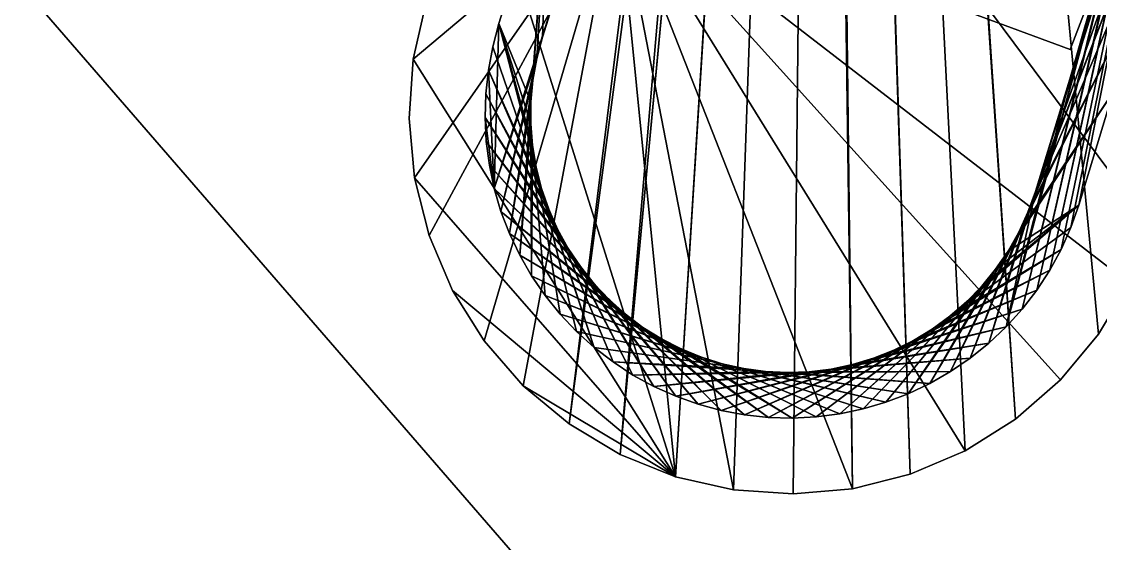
# Model space of a CAD drawing. Extents: x 0 to 258, y 0 to 209.
# Drawn here: x 183.15 to 200.9, y 102.61 to 111.2 of the extents above; entities that cross this region are included whole.
import ezdxf

# ---------------------------------------------------------------- set-up
doc = ezdxf.new("R2010")
doc.units = 0
doc.header["$MEASUREMENT"] = 0
doc.layers.add('STAIRDATA', color=21, linetype='CONTINUOUS')

msp = doc.modelspace()

# ---------------------------------------------------------------- linework, layer by layer
at = {"layer": 'STAIRDATA'}
for points in [[(257.677, 208.677, 0.00394), (0, 208.677, 0.00394), (0, 25.75, 0.00394), (257.677, 25.75, 0.00394)], [(257.677, 25.75), (0, 25.75), (0, 208.677), (257.677, 208.677)], [(257.677, 208.677, 121.53937), (170.38016, 106.09388, 121.53937), (173.81766, 110.59051, 121.53937)], [(170.38016, 106.09388, 121.53937), (257.677, 208.677, 121.53937), (257.677, 25.75, 121.53937)], [(257.677, 208.677, 121.53937), (173.81766, 110.59051, 121.53937), (178.30701, 117.37, 121.53937)], [(257.677, 25.75, 138.28937), (257.677, 208.677, 138.28937), (178.30701, 165.37, 138.28937), (178.30701, 117.37, 138.28937)], [(195.8728, 158.81696, 7.72386), (199.50299, 104.65658, 7.72386), (200.24185, 105.30151, 7.72386), (200.87073, 106.05408, 7.72386)], [(195.8728, 158.81696, 7.72386), (200.87073, 106.05408, 7.72386), (201.37413, 106.89577, 7.72386), (201.73965, 107.80584, 7.72386)], [(195.8728, 158.81696, 7.72386), (201.73965, 107.80584, 7.72386), (202.97229, 111.99064, 7.72386), (204.06244, 116.21479, 7.72386)], [(199.50299, 104.65658, 7.72386), (195.8728, 158.81696, 7.72386), (196.15633, 153.75308, 7.72386)], [(197.77036, 103.75011, 7.72386), (196.15633, 153.75308, 7.72386), (196.28737, 148.68298, 7.72386)], [(196.15633, 153.75308, 7.72386), (198.67235, 104.13516, 7.72386), (199.50299, 104.65658, 7.72386)], [(196.15633, 153.75308, 7.72386), (197.77036, 103.75011, 7.72386), (198.67235, 104.13516, 7.72386)], [(187.83221, 118.27033, 145.55646), (204.66522, 151.7343, 145.55646), (171.98721, 111.48164, 145.55646), (174.17593, 109.78431, 145.55646)], [(207.53923, 150.836, 6.66386), (202.97229, 111.99064, 6.66386), (201.73965, 107.80584, 6.66386), (193.87408, 118.38833, 6.66386)], [(196.81923, 103.51091, 7.72386), (196.28737, 148.68298, 7.72386), (196.26579, 143.61122, 7.72386)], [(196.28737, 148.68298, 7.72386), (196.81923, 103.51091, 7.72386), (197.77036, 103.75011, 7.72386)], [(194.86392, 103.48986, 7.72386), (195.84241, 103.42344, 7.72386), (196.26579, 143.61122, 7.72386), (196.0916, 138.54242, 7.72386)], [(196.26579, 143.61122, 7.72386), (195.84241, 103.42344, 7.72386), (196.81923, 103.51091, 7.72386)], [(177.0314, 106.6776, 144.49646), (174.44971, 118.94193, 144.49646), (200.25696, 140.00122, 144.49646)], [(200.25696, 140.00122, 144.49646), (177.09273, 106.17326, 144.49646), (177.0314, 106.6776, 144.49646)], [(200.25696, 140.00122, 144.49646), (179.95697, 108.51952, 144.49646), (177.10638, 105.46269, 144.49646), (177.09273, 106.17326, 144.49646)], [(200.25696, 140.00122, 144.49646), (185.32327, 114.9274, 144.49646), (182.69708, 111.67576, 144.49646), (179.95697, 108.51952, 144.49646)], [(193.90787, 103.70853, 7.72386), (196.0916, 138.54242, 7.72386), (195.76497, 133.48114, 7.72386)], [(196.0916, 138.54242, 7.72386), (193.90787, 103.70853, 7.72386), (194.86392, 103.48986, 7.72386)], [(192.99779, 104.07406, 7.72386), (195.76497, 133.48114, 7.72386), (195.28619, 128.43199, 7.72386)], [(195.76497, 133.48114, 7.72386), (192.99779, 104.07406, 7.72386), (193.90787, 103.70853, 7.72386)], [(192.99779, 104.07406, 7.72386), (195.28619, 128.43199, 7.72386), (194.65572, 123.39954, 7.72386)], [(192.1561, 104.57746, 7.72386), (194.65572, 123.39954, 7.72386), (193.87408, 118.38833, 7.72386)], [(194.65572, 123.39954, 7.72386), (192.1561, 104.57746, 7.72386), (192.99779, 104.07406, 7.72386)], [(204.27562, 123.25687, 0.04331), (200.39494, 110.25419, 0.04331), (200.93056, 112.11341, 0.04331)], [(200.39494, 110.25419, 0.04331), (204.27562, 123.25687, 0.04331), (203.9104, 121.34885, 0.04331)], [(179.64029, 110.04179, 144.49646), (187.65755, 121.48838, 144.49646), (186.59076, 119.96983, 144.49646)], [(187.65755, 121.48838, 144.49646), (179.64029, 110.04179, 144.49646), (180.88953, 111.47581, 144.49646)], [(200.25432, 107.45123, 6.66386), (200.41484, 107.80952, 6.66386), (203.17979, 121.5202, 6.66386), (202.78749, 119.62554, 6.66386)], [(203.17979, 121.5202, 6.66386), (200.41484, 107.80952, 6.66386), (200.54675, 108.17929, 6.66386)], [(203.17979, 121.5202, 6.66386), (200.54675, 108.17929, 6.66386), (201.11299, 110.0376, 6.66386)], [(203.9104, 121.34885, 0.04331), (199.83099, 108.40336, 0.04331), (200.39494, 110.25419, 0.04331)], [(199.83099, 108.40336, 0.04331), (203.9104, 121.34885, 0.04331), (203.51616, 119.44661, 0.04331), (203.09299, 117.5506, 0.04331)], [(187.87781, 120.49113, 138.2933), (186.77504, 118.94164, 138.2933), (178.46043, 109.84641, 138.2933), (179.69084, 111.23572, 138.2933)], [(178.36777, 108.62836, 144.49646), (186.59076, 119.96983, 144.49646), (185.49971, 118.46859, 144.49646)], [(186.59076, 119.96983, 144.49646), (178.36777, 108.62836, 144.49646), (179.64029, 110.04179, 144.49646)], [(200.06619, 107.10664, 6.66386), (202.78749, 119.62554, 6.66386), (202.36632, 117.7371, 6.66386)], [(202.78749, 119.62554, 6.66386), (200.06619, 107.10664, 6.66386), (200.25432, 107.45123, 6.66386)], [(186.77504, 118.94164, 138.2933), (178.36777, 108.62836, 138.2933), (177.07231, 107.23595, 138.2933), (177.20789, 108.47704, 138.2933)], [(186.77504, 118.94164, 138.2933), (177.20789, 108.47704, 138.2933), (178.46043, 109.84641, 138.2933)], [(186.77504, 118.94164, 138.2933), (180.88953, 111.47581, 138.2933), (179.64029, 110.04179, 138.2933), (178.36777, 108.62836, 138.2933)], [(177.07231, 107.23595, 144.49646), (185.49971, 118.46859, 144.49646), (184.3847, 116.98507, 144.49646)], [(185.49971, 118.46859, 144.49646), (177.07231, 107.23595, 144.49646), (178.36777, 108.62836, 144.49646)], [(179.95697, 108.51952, 145.55646), (187.83221, 118.27033, 145.55646), (174.17593, 109.78431, 145.55646), (176.2739, 107.97597, 145.55646)], [(179.95697, 108.51952, 145.55646), (182.69708, 111.67576, 145.55646), (185.32327, 114.9274, 145.55646), (187.83221, 118.27033, 145.55646)], [(191.40353, 105.20633, 7.72386), (192.1561, 104.57746, 7.72386), (193.87408, 118.38833, 7.72386), (192.94202, 113.40291, 7.72386)], [(192.94202, 113.40291, 6.66386), (193.87408, 118.38833, 6.66386), (201.73965, 107.80584, 6.66386), (201.37413, 106.89577, 6.66386)], [(199.85159, 106.77788, 6.66386), (202.36632, 117.7371, 6.66386), (201.91637, 115.85531, 6.66386)], [(202.36632, 117.7371, 6.66386), (199.85159, 106.77788, 6.66386), (200.06619, 107.10664, 6.66386)], [(199.83099, 108.40336, 0.04331), (203.09299, 117.5506, 0.04331), (202.64098, 115.66125, 0.04331)], [(257.677, 25.75, 138.28937), (178.30701, 117.37, 138.28937), (173.81766, 110.59051, 138.28937)], [(177.07231, 107.23595, 144.49646), (184.3847, 116.98507, 144.49646), (183.24602, 115.51965, 144.49646)], [(184.75934, 116.91299, 0.04331), (200.7606, 111.67574, 0.04331), (200.40254, 110.74204, 0.04331), (196.68797, 112.11649, 0.04331)], [(199.61188, 106.46696, 6.66386), (201.91637, 115.85531, 6.66386), (201.43774, 113.9806, 6.66386)], [(201.91637, 115.85531, 6.66386), (199.61188, 106.46696, 6.66386), (199.85159, 106.77788, 6.66386)], [(202.64098, 115.66125, 0.04331), (199.70871, 108.06396, 0.04331), (199.83099, 108.40336, 0.04331)], [(199.70871, 108.06396, 0.04331), (202.64098, 115.66125, 0.04331), (202.16023, 113.77901, 0.04331)], [(177.07231, 107.23595, 144.49646), (183.24602, 115.51965, 144.49646), (182.08395, 114.0727, 144.49646)], [(193.90787, 103.70853, 6.66386), (189.59187, 110.58427, 6.66386), (189.81055, 111.54031, 6.66386), (190.62717, 114.14888, 6.66386)], [(192.94202, 113.40291, 7.72386), (190.62717, 114.14888, 7.72386), (189.81055, 111.54031, 7.72386), (189.59187, 110.58427, 7.72386)], [(193.90787, 103.70853, 6.66386), (190.62717, 114.14888, 6.66386), (192.94202, 113.40291, 6.66386)], [(199.3485, 106.17582, 6.66386), (201.43774, 113.9806, 6.66386), (200.93056, 112.11341, 6.66386)], [(201.43774, 113.9806, 6.66386), (199.3485, 106.17582, 6.66386), (199.61188, 106.46696, 6.66386)], [(190.9261, 108.45357, 0.04331), (191.00346, 111.16687, 0.04331), (191.81696, 113.76546, 0.04331), (192.53084, 113.53542, 0.04331)], [(191.81696, 113.76546, 0.04331), (191.00346, 111.16687, 0.04331), (191.00346, 111.16687, 6.66386), (191.81696, 113.76546, 6.66386)], [(191.53014, 109.87984, 6.66386), (191.81696, 113.76546, 6.66386), (191.00346, 111.16687, 6.66386)], [(191.81696, 113.76546, 6.66386), (191.53014, 109.87984, 6.66386), (191.56296, 110.23909, 6.66386)], [(191.81696, 113.76546, 6.66386), (191.56296, 110.23909, 6.66386), (191.62613, 110.59426, 6.66386)], [(191.81696, 113.76546, 6.66386), (191.62613, 110.59426, 6.66386), (191.71921, 110.9428, 6.66386)], [(191.71921, 110.9428, 6.66386), (192.53084, 113.53542, 6.66386), (191.81696, 113.76546, 6.66386)], [(199.70871, 108.06396, 0.04331), (202.16023, 113.77901, 0.04331), (201.65086, 111.90431, 0.04331)], [(190.9261, 108.45357, 0.04331), (192.53084, 113.53542, 0.04331), (191.71921, 110.9428, 0.04331)], [(191.71921, 110.9428, 0.04331), (192.53084, 113.53542, 0.04331), (192.53084, 113.53542, 6.66386), (191.71921, 110.9428, 6.66386)], [(192.94202, 113.40291, 7.72386), (189.59187, 110.58427, 7.72386), (189.52547, 109.60578, 7.72386), (189.61293, 108.62895, 7.72386)], [(192.94202, 113.40291, 7.72386), (189.61293, 108.62895, 7.72386), (189.85214, 107.67783, 7.72386)], [(192.94202, 113.40291, 7.72386), (189.85214, 107.67783, 7.72386), (190.23718, 106.77584, 7.72386), (190.75859, 105.94519, 7.72386)], [(192.94202, 113.40291, 7.72386), (190.75859, 105.94519, 7.72386), (191.40353, 105.20633, 7.72386)], [(192.94202, 113.40291, 6.66386), (201.37413, 106.89577, 6.66386), (200.87073, 106.05408, 6.66386), (200.24185, 105.30151, 6.66386)], [(192.94202, 113.40291, 6.66386), (200.24185, 105.30151, 6.66386), (199.50299, 104.65658, 6.66386), (198.67235, 104.13516, 6.66386)], [(192.94202, 113.40291, 6.66386), (198.67235, 104.13516, 6.66386), (197.77036, 103.75011, 6.66386), (196.81923, 103.51091, 6.66386)], [(192.94202, 113.40291, 6.66386), (196.81923, 103.51091, 6.66386), (195.84241, 103.42344, 6.66386), (194.86392, 103.48986, 6.66386)], [(192.94202, 113.40291, 6.66386), (194.86392, 103.48986, 6.66386), (193.90787, 103.70853, 6.66386)], [(196.68797, 112.11649, 6.66386), (200.40254, 110.74204, 6.66386), (200.7606, 111.67574, 6.66386), (197.02391, 113.05838, 6.66386)], [(200.40254, 110.74204, 6.66386), (196.68797, 112.11649, 6.66386), (196.68797, 112.11649, 0.04331), (200.40254, 110.74204, 0.04331)], [(199.3485, 106.17582, 6.66386), (200.93056, 112.11341, 6.66386), (200.39494, 110.25419, 6.66386)], [(200.93056, 112.11341, 0.04331), (200.39494, 110.25419, 0.04331), (200.39494, 110.25419, 6.66386), (200.93056, 112.11341, 6.66386)], [(201.65086, 111.90431, 0.04331), (199.55807, 107.73617, 0.04331), (199.70871, 108.06396, 0.04331)], [(199.55807, 107.73617, 0.04331), (201.65086, 111.90431, 0.04331), (201.11299, 110.0376, 0.04331)], [(200.40254, 110.74204, 6.66386), (200.40254, 110.74204, 0.04331), (200.7606, 111.67574, 0.04331), (200.7606, 111.67574, 6.66386)], [(189.81055, 111.54031, 7.72386), (189.81055, 111.54031, 6.66386), (189.59187, 110.58427, 6.66386), (189.59187, 110.58427, 7.72386)], [(190.9261, 108.45357, 0.04331), (190.82852, 110.40203, 0.04331), (190.90097, 110.78789, 0.04331), (191.00346, 111.16687, 0.04331)], [(191.00346, 111.16687, 0.04331), (190.90097, 110.78789, 0.04331), (190.90097, 110.78789, 6.66386), (191.00346, 111.16687, 6.66386)], [(191.70374, 108.45386, 6.66386), (191.00346, 111.16687, 6.66386), (190.90097, 110.78789, 6.66386)], [(191.00346, 111.16687, 6.66386), (191.52789, 109.51909, 6.66386), (191.53014, 109.87984, 6.66386)], [(191.00346, 111.16687, 6.66386), (191.55626, 109.15945, 6.66386), (191.52789, 109.51909, 6.66386)], [(191.00346, 111.16687, 6.66386), (191.61501, 108.80352, 6.66386), (191.55626, 109.15945, 6.66386)], [(191.00346, 111.16687, 6.66386), (191.70374, 108.45386, 6.66386), (191.61501, 108.80352, 6.66386)], [(190.90097, 110.78789, 0.04331), (190.82852, 110.40203, 0.04331), (190.82852, 110.40203, 6.66386), (190.90097, 110.78789, 6.66386)], [(191.70374, 108.45386, 6.66386), (190.90097, 110.78789, 6.66386), (190.82852, 110.40203, 6.66386)], [(190.9261, 108.45357, 0.04331), (191.71921, 110.9428, 0.04331), (191.62613, 110.59426, 0.04331)], [(191.62613, 110.59426, 0.04331), (191.71921, 110.9428, 0.04331), (191.71921, 110.9428, 6.66386), (191.62613, 110.59426, 6.66386)], [(257.677, 25.75, 138.28937), (173.81766, 110.59051, 138.28937), (170.38016, 106.09388, 138.28937)], [(189.59187, 110.58427, 7.72386), (189.59187, 110.58427, 6.66386), (189.52547, 109.60578, 6.66386), (189.52547, 109.60578, 7.72386)], [(193.90787, 103.70853, 6.66386), (189.61293, 108.62895, 6.66386), (189.52547, 109.60578, 6.66386), (189.59187, 110.58427, 6.66386)], [(191.62613, 110.59426, 0.04331), (191.03673, 108.07688, 0.04331), (190.9261, 108.45357, 0.04331)], [(191.03673, 108.07688, 0.04331), (191.62613, 110.59426, 0.04331), (191.56296, 110.23909, 0.04331)], [(191.56296, 110.23909, 0.04331), (191.62613, 110.59426, 0.04331), (191.62613, 110.59426, 6.66386), (191.56296, 110.23909, 6.66386)], [(190.9261, 108.45357, 0.04331), (190.77539, 109.61924, 0.04331), (190.78658, 110.01168, 0.04331), (190.82852, 110.40203, 0.04331)], [(190.82852, 110.40203, 0.04331), (190.78658, 110.01168, 0.04331), (190.78658, 110.01168, 6.66386), (190.82852, 110.40203, 6.66386)], [(191.82181, 108.11297, 6.66386), (190.82852, 110.40203, 6.66386), (190.78658, 110.01168, 6.66386)], [(190.82852, 110.40203, 6.66386), (191.82181, 108.11297, 6.66386), (191.70374, 108.45386, 6.66386)], [(199.3485, 106.17582, 6.66386), (200.39494, 110.25419, 6.66386), (199.83099, 108.40336, 6.66386)], [(200.39494, 110.25419, 0.04331), (199.83099, 108.40336, 0.04331), (199.83099, 108.40336, 6.66386), (200.39494, 110.25419, 6.66386)], [(191.56296, 110.23909, 0.04331), (191.17657, 107.71003, 0.04331), (191.03673, 108.07688, 0.04331)], [(191.17657, 107.71003, 0.04331), (191.56296, 110.23909, 0.04331), (191.53014, 109.87984, 0.04331)], [(191.53014, 109.87984, 0.04331), (191.56296, 110.23909, 0.04331), (191.56296, 110.23909, 6.66386), (191.53014, 109.87984, 6.66386)], [(190.78658, 110.01168, 0.04331), (190.77539, 109.61924, 0.04331), (190.77539, 109.61924, 6.66386), (190.78658, 110.01168, 6.66386)], [(191.96835, 107.78333, 6.66386), (190.78658, 110.01168, 6.66386), (190.77539, 109.61924, 6.66386)], [(190.78658, 110.01168, 6.66386), (191.96835, 107.78333, 6.66386), (191.82181, 108.11297, 6.66386)], [(201.11299, 110.0376, 0.04331), (199.38019, 107.42233, 0.04331), (199.55807, 107.73617, 0.04331)], [(199.38019, 107.42233, 0.04331), (201.11299, 110.0376, 0.04331), (200.54675, 108.17929, 0.04331)], [(200.54675, 108.17929, 0.04331), (201.11299, 110.0376, 0.04331), (201.11299, 110.0376, 6.66386), (200.54675, 108.17929, 6.66386)], [(191.53014, 109.87984, 0.04331), (191.34477, 107.35529, 0.04331), (191.17657, 107.71003, 0.04331)], [(191.34477, 107.35529, 0.04331), (191.53014, 109.87984, 0.04331), (191.52789, 109.51909, 0.04331)], [(191.52789, 109.51909, 0.04331), (191.53014, 109.87984, 0.04331), (191.53014, 109.87984, 6.66386), (191.52789, 109.51909, 6.66386)], [(189.52547, 109.60578, 7.72386), (189.52547, 109.60578, 6.66386), (189.61293, 108.62895, 6.66386), (189.61293, 108.62895, 7.72386)], [(190.77539, 109.61924, 0.04331), (190.79503, 109.22713, 0.04331), (190.79503, 109.22713, 6.66386), (190.77539, 109.61924, 6.66386)], [(190.9261, 108.45357, 0.04331), (190.84537, 108.83778, 0.04331), (190.79503, 109.22713, 0.04331), (190.77539, 109.61924, 0.04331)], [(190.77539, 109.61924, 6.66386), (192.14233, 107.4673, 6.66386), (191.96835, 107.78333, 6.66386)], [(192.14233, 107.4673, 6.66386), (190.77539, 109.61924, 6.66386), (190.79503, 109.22713, 6.66386)], [(191.52789, 109.51909, 0.04331), (191.54028, 107.01483, 0.04331), (191.34477, 107.35529, 0.04331)], [(191.55626, 109.15945, 0.04331), (191.52789, 109.51909, 0.04331), (191.52789, 109.51909, 6.66386), (191.55626, 109.15945, 6.66386)], [(191.54028, 107.01483, 0.04331), (191.52789, 109.51909, 0.04331), (191.55626, 109.15945, 0.04331)], [(190.79503, 109.22713, 0.04331), (190.84537, 108.83778, 0.04331), (190.84537, 108.83778, 6.66386), (190.79503, 109.22713, 6.66386)], [(190.79503, 109.22713, 6.66386), (192.34248, 107.16717, 6.66386), (192.14233, 107.4673, 6.66386)], [(192.34248, 107.16717, 6.66386), (190.79503, 109.22713, 6.66386), (190.84537, 108.83778, 6.66386)], [(191.55626, 109.15945, 0.04331), (191.7619, 106.69077, 0.04331), (191.54028, 107.01483, 0.04331)], [(191.61501, 108.80352, 0.04331), (191.55626, 109.15945, 0.04331), (191.55626, 109.15945, 6.66386), (191.61501, 108.80352, 6.66386)], [(192.00826, 106.38509, 0.04331), (191.55626, 109.15945, 0.04331), (191.61501, 108.80352, 0.04331)], [(191.55626, 109.15945, 0.04331), (192.00826, 106.38509, 0.04331), (191.7619, 106.69077, 0.04331)], [(190.84537, 108.83778, 0.04331), (190.9261, 108.45357, 0.04331), (190.9261, 108.45357, 6.66386), (190.84537, 108.83778, 6.66386)], [(190.84537, 108.83778, 6.66386), (192.56737, 106.88509, 6.66386), (192.34248, 107.16717, 6.66386)], [(192.56737, 106.88509, 6.66386), (190.84537, 108.83778, 6.66386), (190.9261, 108.45357, 6.66386)], [(191.70374, 108.45386, 0.04331), (191.61501, 108.80352, 0.04331), (191.61501, 108.80352, 6.66386), (191.70374, 108.45386, 6.66386)], [(192.27785, 106.09968, 0.04331), (191.61501, 108.80352, 0.04331), (191.70374, 108.45386, 0.04331)], [(191.61501, 108.80352, 0.04331), (192.27785, 106.09968, 0.04331), (192.00826, 106.38509, 0.04331)], [(189.61293, 108.62895, 7.72386), (189.61293, 108.62895, 6.66386), (189.85214, 107.67783, 6.66386), (189.85214, 107.67783, 7.72386)], [(193.90787, 103.70853, 6.66386), (190.23718, 106.77584, 6.66386), (189.85214, 107.67783, 6.66386), (189.61293, 108.62895, 6.66386)], [(190.9261, 108.45357, 0.04331), (191.03673, 108.07688, 0.04331), (191.03673, 108.07688, 6.66386), (190.9261, 108.45357, 6.66386)], [(190.9261, 108.45357, 6.66386), (192.81535, 106.6231, 6.66386), (192.56737, 106.88509, 6.66386)], [(192.81535, 106.6231, 6.66386), (190.9261, 108.45357, 6.66386), (191.03673, 108.07688, 6.66386)], [(191.82181, 108.11297, 0.04331), (191.70374, 108.45386, 0.04331), (191.70374, 108.45386, 6.66386), (191.82181, 108.11297, 6.66386)], [(192.56898, 105.8363, 0.04331), (191.70374, 108.45386, 0.04331), (191.82181, 108.11297, 0.04331)], [(191.70374, 108.45386, 0.04331), (192.56898, 105.8363, 0.04331), (192.27785, 106.09968, 0.04331)], [(199.0631, 105.90623, 6.66386), (199.83099, 108.40336, 6.66386), (199.70871, 108.06396, 6.66386)], [(199.83099, 108.40336, 6.66386), (199.0631, 105.90623, 6.66386), (199.3485, 106.17582, 6.66386)], [(199.83099, 108.40336, 0.04331), (199.70871, 108.06396, 0.04331), (199.70871, 108.06396, 6.66386), (199.83099, 108.40336, 6.66386)], [(200.54675, 108.17929, 0.04331), (198.42444, 106.3499, 0.04331), (198.69672, 106.58656, 0.04331)], [(198.42444, 106.3499, 0.04331), (200.54675, 108.17929, 0.04331), (200.41484, 107.80952, 0.04331)], [(200.54675, 108.17929, 0.04331), (198.69672, 106.58656, 0.04331), (198.94795, 106.84544, 0.04331)], [(200.54675, 108.17929, 0.04331), (198.94795, 106.84544, 0.04331), (199.17632, 107.12471, 0.04331)], [(200.54675, 108.17929, 0.04331), (199.17632, 107.12471, 0.04331), (199.38019, 107.42233, 0.04331)], [(200.41484, 107.80952, 0.04331), (200.54675, 108.17929, 0.04331), (200.54675, 108.17929, 6.66386), (200.41484, 107.80952, 6.66386)], [(191.03673, 108.07688, 0.04331), (191.17657, 107.71003, 0.04331), (191.17657, 107.71003, 6.66386), (191.03673, 108.07688, 6.66386)], [(191.03673, 108.07688, 6.66386), (193.08467, 106.38308, 6.66386), (192.81535, 106.6231, 6.66386)], [(193.08467, 106.38308, 6.66386), (191.03673, 108.07688, 6.66386), (191.17657, 107.71003, 6.66386)], [(191.96835, 107.78333, 0.04331), (191.82181, 108.11297, 0.04331), (191.82181, 108.11297, 6.66386), (191.96835, 107.78333, 6.66386)], [(192.8799, 105.59658, 0.04331), (191.82181, 108.11297, 0.04331), (191.96835, 107.78333, 0.04331)], [(191.82181, 108.11297, 0.04331), (192.8799, 105.59658, 0.04331), (192.56898, 105.8363, 0.04331)], [(198.75742, 105.65987, 6.66386), (199.70871, 108.06396, 6.66386), (199.55807, 107.73617, 6.66386)], [(199.70871, 108.06396, 6.66386), (198.75742, 105.65987, 6.66386), (199.0631, 105.90623, 6.66386)], [(199.70871, 108.06396, 0.04331), (199.55807, 107.73617, 0.04331), (199.55807, 107.73617, 6.66386), (199.70871, 108.06396, 6.66386)], [(192.14233, 107.4673, 0.04331), (191.96835, 107.78333, 0.04331), (191.96835, 107.78333, 6.66386), (192.14233, 107.4673, 6.66386)], [(193.20866, 105.382, 0.04331), (191.96835, 107.78333, 0.04331), (192.14233, 107.4673, 0.04331)], [(191.96835, 107.78333, 0.04331), (193.20866, 105.382, 0.04331), (192.8799, 105.59658, 0.04331)], [(198.42444, 106.3499, 0.04331), (200.41484, 107.80952, 0.04331), (200.25432, 107.45123, 0.04331)], [(200.25432, 107.45123, 0.04331), (200.41484, 107.80952, 0.04331), (200.41484, 107.80952, 6.66386), (200.25432, 107.45123, 6.66386)], [(189.85214, 107.67783, 7.72386), (189.85214, 107.67783, 6.66386), (190.23718, 106.77584, 6.66386), (190.23718, 106.77584, 7.72386)], [(191.17657, 107.71003, 0.04331), (191.34477, 107.35529, 0.04331), (191.34477, 107.35529, 6.66386), (191.17657, 107.71003, 6.66386)], [(191.17657, 107.71003, 6.66386), (193.37338, 106.16677, 6.66386), (193.08467, 106.38308, 6.66386)], [(193.37338, 106.16677, 6.66386), (191.17657, 107.71003, 6.66386), (191.34477, 107.35529, 6.66386)], [(198.43335, 105.43826, 6.66386), (199.55807, 107.73617, 6.66386), (199.38019, 107.42233, 6.66386)], [(199.55807, 107.73617, 6.66386), (198.43335, 105.43826, 6.66386), (198.75742, 105.65987, 6.66386)], [(199.55807, 107.73617, 0.04331), (199.38019, 107.42233, 0.04331), (199.38019, 107.42233, 6.66386), (199.55807, 107.73617, 6.66386)], [(192.34248, 107.16717, 0.04331), (192.14233, 107.4673, 0.04331), (192.14233, 107.4673, 6.66386), (192.34248, 107.16717, 6.66386)], [(193.55325, 105.19386, 0.04331), (192.14233, 107.4673, 0.04331), (192.34248, 107.16717, 0.04331)], [(192.14233, 107.4673, 0.04331), (193.55325, 105.19386, 0.04331), (193.20866, 105.382, 0.04331)], [(198.0929, 105.24274, 6.66386), (199.38019, 107.42233, 6.66386), (199.17632, 107.12471, 6.66386)], [(199.38019, 107.42233, 6.66386), (198.0929, 105.24274, 6.66386), (198.43335, 105.43826, 6.66386)], [(200.25432, 107.45123, 0.04331), (198.13307, 106.13719, 0.04331), (198.42444, 106.3499, 0.04331)], [(198.13307, 106.13719, 0.04331), (200.25432, 107.45123, 0.04331), (200.06619, 107.10664, 0.04331)], [(199.38019, 107.42233, 0.04331), (199.17632, 107.12471, 0.04331), (199.17632, 107.12471, 6.66386), (199.38019, 107.42233, 6.66386)], [(200.06619, 107.10664, 0.04331), (200.25432, 107.45123, 0.04331), (200.25432, 107.45123, 6.66386), (200.06619, 107.10664, 6.66386)], [(191.34477, 107.35529, 0.04331), (191.54028, 107.01483, 0.04331), (191.54028, 107.01483, 6.66386), (191.34477, 107.35529, 6.66386)], [(191.34477, 107.35529, 6.66386), (193.67938, 105.97572, 6.66386), (193.37338, 106.16677, 6.66386)], [(193.67938, 105.97572, 6.66386), (191.34477, 107.35529, 6.66386), (191.54028, 107.01483, 6.66386)], [(192.56737, 106.88509, 0.04331), (192.34248, 107.16717, 0.04331), (192.34248, 107.16717, 6.66386), (192.56737, 106.88509, 6.66386)], [(193.91154, 105.03335, 0.04331), (192.34248, 107.16717, 0.04331), (192.56737, 106.88509, 0.04331)], [(192.34248, 107.16717, 0.04331), (193.91154, 105.03335, 0.04331), (193.55325, 105.19386, 0.04331)], [(197.73814, 105.07455, 6.66386), (199.17632, 107.12471, 6.66386), (198.94795, 106.84544, 6.66386)], [(199.17632, 107.12471, 6.66386), (197.73814, 105.07455, 6.66386), (198.0929, 105.24274, 6.66386)], [(200.06619, 107.10664, 0.04331), (197.82471, 105.94996, 0.04331), (198.13307, 106.13719, 0.04331)], [(197.82471, 105.94996, 0.04331), (200.06619, 107.10664, 0.04331), (199.85159, 106.77788, 0.04331)], [(199.17632, 107.12471, 0.04331), (198.94795, 106.84544, 0.04331), (198.94795, 106.84544, 6.66386), (199.17632, 107.12471, 6.66386)], [(199.85159, 106.77788, 0.04331), (200.06619, 107.10664, 0.04331), (200.06619, 107.10664, 6.66386), (199.85159, 106.77788, 6.66386)], [(191.54028, 107.01483, 0.04331), (191.7619, 106.69077, 0.04331), (191.7619, 106.69077, 6.66386), (191.54028, 107.01483, 6.66386)], [(191.54028, 107.01483, 6.66386), (194.00049, 105.81131, 6.66386), (193.67938, 105.97572, 6.66386)], [(194.00049, 105.81131, 6.66386), (191.54028, 107.01483, 6.66386), (191.7619, 106.69077, 6.66386)], [(192.81535, 106.6231, 0.04331), (192.56737, 106.88509, 0.04331), (192.56737, 106.88509, 6.66386), (192.81535, 106.6231, 6.66386)], [(194.28131, 104.90144, 0.04331), (192.56737, 106.88509, 0.04331), (192.81535, 106.6231, 0.04331)], [(192.56737, 106.88509, 0.04331), (194.28131, 104.90144, 0.04331), (193.91154, 105.03335, 0.04331)], [(200.87073, 106.05408, 7.72386), (200.87073, 106.05408, 6.66386), (201.37413, 106.89577, 6.66386), (201.37413, 106.89577, 7.72386)], [(190.23718, 106.77584, 7.72386), (190.23718, 106.77584, 6.66386), (190.75859, 105.94519, 6.66386), (190.75859, 105.94519, 7.72386)], [(193.90787, 103.70853, 6.66386), (191.40353, 105.20633, 6.66386), (190.75859, 105.94519, 6.66386), (190.23718, 106.77584, 6.66386)], [(196.99461, 104.82408, 6.66386), (198.94795, 106.84544, 6.66386), (198.69672, 106.58656, 6.66386)], [(198.94795, 106.84544, 6.66386), (196.99461, 104.82408, 6.66386), (197.37131, 104.93471, 6.66386)], [(198.94795, 106.84544, 6.66386), (197.37131, 104.93471, 6.66386), (197.73814, 105.07455, 6.66386)], [(199.85159, 106.77788, 0.04331), (197.50159, 105.78956, 0.04331), (197.82471, 105.94996, 0.04331)], [(197.50159, 105.78956, 0.04331), (199.85159, 106.77788, 0.04331), (199.61188, 106.46696, 0.04331)], [(198.94795, 106.84544, 0.04331), (198.69672, 106.58656, 0.04331), (198.69672, 106.58656, 6.66386), (198.94795, 106.84544, 6.66386)], [(199.61188, 106.46696, 0.04331), (199.85159, 106.77788, 0.04331), (199.85159, 106.77788, 6.66386), (199.61188, 106.46696, 6.66386)], [(191.7619, 106.69077, 0.04331), (192.00826, 106.38509, 0.04331), (192.00826, 106.38509, 6.66386), (191.7619, 106.69077, 6.66386)], [(191.7619, 106.69077, 6.66386), (194.33438, 105.67472, 6.66386), (194.00049, 105.81131, 6.66386)], [(194.33438, 105.67472, 6.66386), (191.7619, 106.69077, 6.66386), (192.00826, 106.38509, 6.66386)], [(193.08467, 106.38308, 0.04331), (192.81535, 106.6231, 0.04331), (192.81535, 106.6231, 6.66386), (193.08467, 106.38308, 6.66386)], [(194.66029, 104.79894, 0.04331), (192.81535, 106.6231, 0.04331), (193.08467, 106.38308, 0.04331)], [(192.81535, 106.6231, 0.04331), (194.66029, 104.79894, 0.04331), (194.28131, 104.90144, 0.04331)], [(196.61041, 104.74335, 6.66386), (198.69672, 106.58656, 6.66386), (198.42444, 106.3499, 6.66386)], [(198.69672, 106.58656, 6.66386), (196.61041, 104.74335, 6.66386), (196.99461, 104.82408, 6.66386)], [(198.69672, 106.58656, 0.04331), (198.42444, 106.3499, 0.04331), (198.42444, 106.3499, 6.66386), (198.69672, 106.58656, 6.66386)], [(192.00826, 106.38509, 0.04331), (192.27785, 106.09968, 0.04331), (192.27785, 106.09968, 6.66386), (192.00826, 106.38509, 6.66386)], [(192.00826, 106.38509, 6.66386), (194.67867, 105.56695, 6.66386), (194.33438, 105.67472, 6.66386)], [(194.67867, 105.56695, 6.66386), (192.00826, 106.38509, 6.66386), (192.27785, 106.09968, 6.66386)], [(193.37338, 106.16677, 0.04331), (193.08467, 106.38308, 0.04331), (193.08467, 106.38308, 6.66386), (193.37338, 106.16677, 6.66386)], [(195.04616, 104.7265, 0.04331), (193.08467, 106.38308, 0.04331), (193.37338, 106.16677, 0.04331)], [(193.08467, 106.38308, 0.04331), (195.04616, 104.7265, 0.04331), (194.66029, 104.79894, 0.04331)], [(196.22105, 104.69301, 6.66386), (198.42444, 106.3499, 6.66386), (198.13307, 106.13719, 6.66386)], [(198.42444, 106.3499, 6.66386), (196.22105, 104.69301, 6.66386), (196.61041, 104.74335, 6.66386)], [(199.61188, 106.46696, 0.04331), (197.16602, 105.65713, 0.04331), (197.50159, 105.78956, 0.04331)], [(197.16602, 105.65713, 0.04331), (199.61188, 106.46696, 0.04331), (199.3485, 106.17582, 0.04331)], [(198.42444, 106.3499, 0.04331), (198.13307, 106.13719, 0.04331), (198.13307, 106.13719, 6.66386), (198.42444, 106.3499, 6.66386)], [(199.3485, 106.17582, 0.04331), (199.61188, 106.46696, 0.04331), (199.61188, 106.46696, 6.66386), (199.3485, 106.17582, 6.66386)], [(193.67938, 105.97572, 0.04331), (193.37338, 106.16677, 0.04331), (193.37338, 106.16677, 6.66386), (193.67938, 105.97572, 6.66386)], [(195.43651, 104.68456, 0.04331), (193.37338, 106.16677, 0.04331), (193.67938, 105.97572, 0.04331)], [(193.37338, 106.16677, 0.04331), (195.43651, 104.68456, 0.04331), (195.04616, 104.7265, 0.04331)], [(199.3485, 106.17582, 0.04331), (196.82043, 105.55364, 0.04331), (197.16602, 105.65713, 0.04331)], [(196.82043, 105.55364, 0.04331), (199.3485, 106.17582, 0.04331), (199.0631, 105.90623, 0.04331)], [(199.0631, 105.90623, 0.04331), (199.3485, 106.17582, 0.04331), (199.3485, 106.17582, 6.66386), (199.0631, 105.90623, 6.66386)], [(257.677, 25.75, 138.28937), (170.38016, 106.09388, 138.28937), (166.69789, 101.79538, 138.28937)], [(257.677, 25.75, 121.53937), (166.69789, 101.79538, 121.53937), (170.38016, 106.09388, 121.53937)], [(192.27785, 106.09968, 0.04331), (192.56898, 105.8363, 0.04331), (192.56898, 105.8363, 6.66386), (192.27785, 106.09968, 6.66386)], [(192.27785, 106.09968, 6.66386), (192.56898, 105.8363, 6.66386), (195.03084, 105.48875, 6.66386), (194.67867, 105.56695, 6.66386)], [(195.82895, 104.67337, 6.66386), (198.13307, 106.13719, 6.66386), (197.82471, 105.94996, 6.66386)], [(198.13307, 106.13719, 6.66386), (195.82895, 104.67337, 6.66386), (196.22105, 104.69301, 6.66386)], [(198.13307, 106.13719, 0.04331), (197.82471, 105.94996, 0.04331), (197.82471, 105.94996, 6.66386), (198.13307, 106.13719, 6.66386)], [(200.24185, 105.30151, 7.72386), (200.24185, 105.30151, 6.66386), (200.87073, 106.05408, 6.66386), (200.87073, 106.05408, 7.72386)], [(190.75859, 105.94519, 7.72386), (190.75859, 105.94519, 6.66386), (191.40353, 105.20633, 6.66386), (191.40353, 105.20633, 7.72386)], [(192.56898, 105.8363, 0.04331), (192.8799, 105.59658, 0.04331), (192.8799, 105.59658, 6.66386), (192.56898, 105.8363, 6.66386)], [(195.03084, 105.48875, 6.66386), (192.56898, 105.8363, 6.66386), (192.8799, 105.59658, 6.66386)], [(194.00049, 105.81131, 0.04331), (193.67938, 105.97572, 0.04331), (193.67938, 105.97572, 6.66386), (194.00049, 105.81131, 6.66386)], [(195.82895, 104.67337, 0.04331), (193.67938, 105.97572, 0.04331), (194.00049, 105.81131, 0.04331)], [(193.67938, 105.97572, 0.04331), (195.82895, 104.67337, 0.04331), (195.43651, 104.68456, 0.04331)], [(194.33438, 105.67472, 0.04331), (194.00049, 105.81131, 0.04331), (194.00049, 105.81131, 6.66386), (194.33438, 105.67472, 6.66386)], [(196.61041, 104.74335, 0.04331), (196.22105, 104.69301, 0.04331), (194.00049, 105.81131, 0.04331), (194.33438, 105.67472, 0.04331)], [(194.00049, 105.81131, 0.04331), (196.22105, 104.69301, 0.04331), (195.82895, 104.67337, 0.04331)], [(195.43651, 104.68456, 6.66386), (197.82471, 105.94996, 6.66386), (197.50159, 105.78956, 6.66386)], [(197.82471, 105.94996, 6.66386), (195.43651, 104.68456, 6.66386), (195.82895, 104.67337, 6.66386)], [(199.0631, 105.90623, 0.04331), (196.46732, 105.47983, 0.04331), (196.82043, 105.55364, 0.04331)], [(196.46732, 105.47983, 0.04331), (199.0631, 105.90623, 0.04331), (198.75742, 105.65987, 0.04331)], [(197.82471, 105.94996, 0.04331), (197.50159, 105.78956, 0.04331), (197.50159, 105.78956, 6.66386), (197.82471, 105.94996, 6.66386)], [(198.75742, 105.65987, 0.04331), (199.0631, 105.90623, 0.04331), (199.0631, 105.90623, 6.66386), (198.75742, 105.65987, 6.66386)], [(194.67867, 105.56695, 0.04331), (194.33438, 105.67472, 0.04331), (194.33438, 105.67472, 6.66386), (194.67867, 105.56695, 6.66386)], [(196.99461, 104.82408, 0.04331), (194.33438, 105.67472, 0.04331), (194.67867, 105.56695, 0.04331)], [(194.33438, 105.67472, 0.04331), (196.99461, 104.82408, 0.04331), (196.61041, 104.74335, 0.04331)], [(194.66029, 104.79894, 6.66386), (197.16602, 105.65713, 6.66386), (196.82043, 105.55364, 6.66386)], [(197.16602, 105.65713, 6.66386), (194.66029, 104.79894, 6.66386), (195.04616, 104.7265, 6.66386)], [(195.04616, 104.7265, 6.66386), (197.50159, 105.78956, 6.66386), (197.16602, 105.65713, 6.66386)], [(197.50159, 105.78956, 6.66386), (195.04616, 104.7265, 6.66386), (195.43651, 104.68456, 6.66386)], [(198.75742, 105.65987, 0.04331), (196.10921, 105.43623, 0.04331), (196.46732, 105.47983, 0.04331)], [(196.10921, 105.43623, 0.04331), (198.75742, 105.65987, 0.04331), (198.43335, 105.43826, 0.04331)], [(197.16602, 105.65713, 0.04331), (196.82043, 105.55364, 0.04331), (196.82043, 105.55364, 6.66386), (197.16602, 105.65713, 6.66386)], [(197.50159, 105.78956, 0.04331), (197.16602, 105.65713, 0.04331), (197.16602, 105.65713, 6.66386), (197.50159, 105.78956, 6.66386)], [(198.43335, 105.43826, 0.04331), (198.75742, 105.65987, 0.04331), (198.75742, 105.65987, 6.66386), (198.43335, 105.43826, 6.66386)], [(192.8799, 105.59658, 0.04331), (193.20866, 105.382, 0.04331), (193.20866, 105.382, 6.66386), (192.8799, 105.59658, 6.66386)], [(192.8799, 105.59658, 6.66386), (195.38837, 105.44071, 6.66386), (195.03084, 105.48875, 6.66386)], [(195.38837, 105.44071, 6.66386), (192.8799, 105.59658, 6.66386), (193.20866, 105.382, 6.66386)], [(193.91154, 105.03335, 6.66386), (196.46732, 105.47983, 6.66386), (196.10921, 105.43623, 6.66386)], [(196.46732, 105.47983, 6.66386), (193.91154, 105.03335, 6.66386), (194.28131, 104.90144, 6.66386)], [(194.28131, 104.90144, 6.66386), (196.82043, 105.55364, 6.66386), (196.46732, 105.47983, 6.66386)], [(196.82043, 105.55364, 6.66386), (194.28131, 104.90144, 6.66386), (194.66029, 104.79894, 6.66386)], [(195.03084, 105.48875, 0.04331), (194.67867, 105.56695, 0.04331), (194.67867, 105.56695, 6.66386), (195.03084, 105.48875, 6.66386)], [(197.37131, 104.93471, 0.04331), (194.67867, 105.56695, 0.04331), (195.03084, 105.48875, 0.04331)], [(194.67867, 105.56695, 0.04331), (197.37131, 104.93471, 0.04331), (196.99461, 104.82408, 0.04331)], [(195.38837, 105.44071, 0.04331), (195.03084, 105.48875, 0.04331), (195.03084, 105.48875, 6.66386), (195.38837, 105.44071, 6.66386)], [(197.73814, 105.07455, 0.04331), (195.03084, 105.48875, 0.04331), (195.38837, 105.44071, 0.04331)], [(195.03084, 105.48875, 0.04331), (197.73814, 105.07455, 0.04331), (197.37131, 104.93471, 0.04331)], [(196.46732, 105.47983, 0.04331), (196.10921, 105.43623, 0.04331), (196.10921, 105.43623, 6.66386), (196.46732, 105.47983, 6.66386)], [(196.82043, 105.55364, 0.04331), (196.46732, 105.47983, 0.04331), (196.46732, 105.47983, 6.66386), (196.82043, 105.55364, 6.66386)], [(193.20866, 105.382, 6.66386), (195.7487, 105.42316, 6.66386), (195.38837, 105.44071, 6.66386)], [(195.7487, 105.42316, 6.66386), (193.20866, 105.382, 6.66386), (193.55325, 105.19386, 6.66386)], [(193.20866, 105.382, 0.04331), (193.55325, 105.19386, 0.04331), (193.55325, 105.19386, 6.66386), (193.20866, 105.382, 6.66386)], [(193.55325, 105.19386, 6.66386), (196.10921, 105.43623, 6.66386), (195.7487, 105.42316, 6.66386)], [(196.10921, 105.43623, 6.66386), (193.55325, 105.19386, 6.66386), (193.91154, 105.03335, 6.66386)], [(195.7487, 105.42316, 0.04331), (195.38837, 105.44071, 0.04331), (195.38837, 105.44071, 6.66386), (195.7487, 105.42316, 6.66386)], [(198.0929, 105.24274, 0.04331), (195.38837, 105.44071, 0.04331), (195.7487, 105.42316, 0.04331)], [(195.38837, 105.44071, 0.04331), (198.0929, 105.24274, 0.04331), (197.73814, 105.07455, 0.04331)], [(198.43335, 105.43826, 0.04331), (195.7487, 105.42316, 0.04331), (196.10921, 105.43623, 0.04331)], [(195.7487, 105.42316, 0.04331), (198.43335, 105.43826, 0.04331), (198.0929, 105.24274, 0.04331)], [(196.10921, 105.43623, 0.04331), (195.7487, 105.42316, 0.04331), (195.7487, 105.42316, 6.66386), (196.10921, 105.43623, 6.66386)], [(198.0929, 105.24274, 0.04331), (198.43335, 105.43826, 0.04331), (198.43335, 105.43826, 6.66386), (198.0929, 105.24274, 6.66386)], [(199.50299, 104.65658, 7.72386), (199.50299, 104.65658, 6.66386), (200.24185, 105.30151, 6.66386), (200.24185, 105.30151, 7.72386)], [(191.40353, 105.20633, 7.72386), (191.40353, 105.20633, 6.66386), (192.1561, 104.57746, 6.66386), (192.1561, 104.57746, 7.72386)], [(193.90787, 103.70853, 6.66386), (192.99779, 104.07406, 6.66386), (192.1561, 104.57746, 6.66386), (191.40353, 105.20633, 6.66386)], [(193.55325, 105.19386, 0.04331), (193.91154, 105.03335, 0.04331), (193.91154, 105.03335, 6.66386), (193.55325, 105.19386, 6.66386)], [(197.73814, 105.07455, 0.04331), (198.0929, 105.24274, 0.04331), (198.0929, 105.24274, 6.66386), (197.73814, 105.07455, 6.66386)], [(193.91154, 105.03335, 0.04331), (194.28131, 104.90144, 0.04331), (194.28131, 104.90144, 6.66386), (193.91154, 105.03335, 6.66386)], [(196.99461, 104.82408, 0.04331), (197.37131, 104.93471, 0.04331), (197.37131, 104.93471, 6.66386), (196.99461, 104.82408, 6.66386)], [(197.37131, 104.93471, 0.04331), (197.73814, 105.07455, 0.04331), (197.73814, 105.07455, 6.66386), (197.37131, 104.93471, 6.66386)], [(194.28131, 104.90144, 0.04331), (194.66029, 104.79894, 0.04331), (194.66029, 104.79894, 6.66386), (194.28131, 104.90144, 6.66386)], [(194.66029, 104.79894, 0.04331), (195.04616, 104.7265, 0.04331), (195.04616, 104.7265, 6.66386), (194.66029, 104.79894, 6.66386)], [(196.22105, 104.69301, 0.04331), (196.61041, 104.74335, 0.04331), (196.61041, 104.74335, 6.66386), (196.22105, 104.69301, 6.66386)], [(196.61041, 104.74335, 0.04331), (196.99461, 104.82408, 0.04331), (196.99461, 104.82408, 6.66386), (196.61041, 104.74335, 6.66386)], [(192.1561, 104.57746, 7.72386), (192.1561, 104.57746, 6.66386), (192.99779, 104.07406, 6.66386), (192.99779, 104.07406, 7.72386)], [(195.04616, 104.7265, 0.04331), (195.43651, 104.68456, 0.04331), (195.43651, 104.68456, 6.66386), (195.04616, 104.7265, 6.66386)], [(195.43651, 104.68456, 0.04331), (195.82895, 104.67337, 0.04331), (195.82895, 104.67337, 6.66386), (195.43651, 104.68456, 6.66386)], [(195.82895, 104.67337, 0.04331), (196.22105, 104.69301, 0.04331), (196.22105, 104.69301, 6.66386), (195.82895, 104.67337, 6.66386)], [(198.67235, 104.13516, 7.72386), (198.67235, 104.13516, 6.66386), (199.50299, 104.65658, 6.66386), (199.50299, 104.65658, 7.72386)], [(192.99779, 104.07406, 7.72386), (192.99779, 104.07406, 6.66386), (193.90787, 103.70853, 6.66386), (193.90787, 103.70853, 7.72386)], [(197.77036, 103.75011, 7.72386), (197.77036, 103.75011, 6.66386), (198.67235, 104.13516, 6.66386), (198.67235, 104.13516, 7.72386)], [(193.90787, 103.70853, 7.72386), (193.90787, 103.70853, 6.66386), (194.86392, 103.48986, 6.66386), (194.86392, 103.48986, 7.72386)], [(196.81923, 103.51091, 7.72386), (196.81923, 103.51091, 6.66386), (197.77036, 103.75011, 6.66386), (197.77036, 103.75011, 7.72386)], [(195.84241, 103.42344, 7.72386), (195.84241, 103.42344, 6.66386), (196.81923, 103.51091, 6.66386), (196.81923, 103.51091, 7.72386)], [(194.86392, 103.48986, 7.72386), (194.86392, 103.48986, 6.66386), (195.84241, 103.42344, 6.66386), (195.84241, 103.42344, 7.72386)]]:
    msp.add_3dface(points, dxfattribs=at)

doc.saveas('drawing.dxf')
